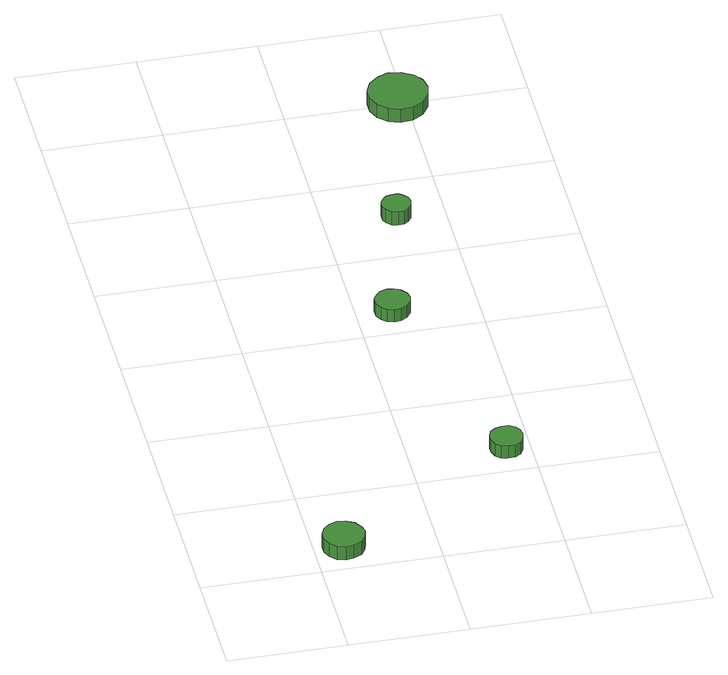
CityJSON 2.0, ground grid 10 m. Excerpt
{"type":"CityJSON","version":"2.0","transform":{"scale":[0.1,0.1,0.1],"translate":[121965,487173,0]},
"CityObjects":{
"tree1":{"type":"SolitaryVegetationObject","attributes":{"function":"something"},"geometry":[{"type":"MultiSurface","lod":"1","boundaries":[[[0,1,2,3,4,5,6,7,8,9,10,11,12,13,14]],[[15,16,17,18,19,20,21,22,23,24,25,26,27,28,29]],[[0,29,28,1]],[[1,28,27,2]],[[2,27,26,3]],[[3,26,25,4]],[[4,25,24,5]],[[5,24,23,6]],[[6,23,22,7]],[[7,22,21,8]],[[8,21,20,9]],[[9,20,19,10]],[[10,19,18,11]],[[11,18,17,12]],[[12,17,16,13]],[[13,16,15,14]],[[14,15,29,0]]]}]},
"tree2":{"type":"SolitaryVegetationObject","attributes":{"function":"something"},"geometry":[{"type":"MultiSurface","lod":"1","boundaries":[[[30,31,32,33,34,35,36,37,38,39,40,41,42,43,44]],[[45,46,47,48,49,50,51,52,53,54,55,56,57,58,59]],[[30,59,58,31]],[[31,58,57,32]],[[32,57,56,33]],[[33,56,55,34]],[[34,55,54,35]],[[35,54,53,36]],[[36,53,52,37]],[[37,52,51,38]],[[38,51,50,39]],[[39,50,49,40]],[[40,49,48,41]],[[41,48,47,42]],[[42,47,46,43]],[[43,46,45,44]],[[44,45,59,30]]]}]},
"tree3":{"type":"SolitaryVegetationObject","attributes":{"function":"something"},"geometry":[{"type":"MultiSurface","lod":"1","boundaries":[[[60,61,62,63,64,65,66,67,68,69,70,71,72,73,74]],[[75,76,77,78,79,80,81,82,83,84,85,86,87,88,89]],[[60,89,88,61]],[[61,88,87,62]],[[62,87,86,63]],[[63,86,85,64]],[[64,85,84,65]],[[65,84,83,66]],[[66,83,82,67]],[[67,82,81,68]],[[68,81,80,69]],[[69,80,79,70]],[[70,79,78,71]],[[71,78,77,72]],[[72,77,76,73]],[[73,76,75,74]],[[74,75,89,60]]]}]},
"tree4":{"type":"SolitaryVegetationObject","attributes":{"function":"something"},"geometry":[{"type":"MultiSurface","lod":"1","boundaries":[[[90,91,92,93,94,95,96,97,98,99,100,101,102,103,104]],[[105,106,107,108,109,110,111,112,113,114,115,116,117,118,119]],[[90,119,118,91]],[[91,118,117,92]],[[92,117,116,93]],[[93,116,115,94]],[[94,115,114,95]],[[95,114,113,96]],[[96,113,112,97]],[[97,112,111,98]],[[98,111,110,99]],[[99,110,109,100]],[[100,109,108,101]],[[101,108,107,102]],[[102,107,106,103]],[[103,106,105,104]],[[104,105,119,90]]]}]},
"tree5":{"type":"SolitaryVegetationObject","attributes":{"function":"something"},"geometry":[{"type":"MultiSurface","lod":"1","boundaries":[[[120,121,122,123,124,125,126,127,128,129,130,131,132,133,134]],[[135,136,137,138,139,140,141,142,143,144,145,146,147,148,149]],[[120,149,148,121]],[[121,148,147,122]],[[122,147,146,123]],[[123,146,145,124]],[[124,145,144,125]],[[125,144,143,126]],[[126,143,142,127]],[[127,142,141,128]],[[128,141,140,129]],[[129,140,139,130]],[[130,139,138,131]],[[131,138,137,132]],[[132,137,136,133]],[[133,136,135,134]],[[134,135,149,120]]]}]}
},
"vertices":[
[41,24,18],[39,31,18],[35,37,18],[28,41,18],[21,42,18],[14,39,18],[9,35,18],[6,28,18],[6,21,18],[9,14,18],[14,9,18],[21,7,18],[28,8,18],[35,11,18],[39,17,18],[39,17,5],[35,11,5],[28,8,5],[21,7,5],[14,9,5],[9,14,5],[6,21,5],[6,28,5],[9,35,5],[14,39,5],[21,42,5],[28,41,5],[35,37,5],[39,31,5],[41,24,5],
[192,123,19],[191,129,19],[188,134,19],[183,137,19],[177,137,19],[171,135,19],[167,132,19],[165,126,19],[165,121,19],[167,115,19],[171,111,19],[177,110,19],[183,110,19],[188,113,19],[191,118,19],[191,118,7],[188,113,7],[183,110,7],[177,110,7],[171,111,7],[167,115,7],[165,121,7],[165,126,7],[167,132,7],[171,135,7],[177,137,7],[183,137,7],[188,134,7],[191,129,7],[192,123,7],
[144,328,14],[143,334,14],[139,339,14],[134,342,14],[128,343,14],[122,341,14],[118,337,14],[115,332,14],[115,325,14],[118,320,14],[122,316,14],[128,314,14],[134,315,14],[139,318,14],[143,323,14],[143,323,2],[139,318,2],[134,315,2],[128,314,2],[122,316,2],[118,320,2],[115,325,2],[115,332,2],[118,337,2],[122,341,2],[128,343,2],[134,342,2],[139,339,2],[143,334,2],[144,328,2],
[172,454,14],[171,459,14],[168,463,14],[164,466,14],[159,466,14],[154,465,14],[150,461,14],[148,457,14],[148,451,14],[150,447,14],[154,443,14],[159,442,14],[164,442,14],[168,445,14],[171,449,14],[171,449,1],[168,445,1],[164,442,1],[159,442,1],[154,443,1],[150,447,1],[148,451,1],[148,457,1],[150,461,1],[154,465,1],[159,466,1],[164,466,1],[168,463,1],[171,459,1],[172,454,1],
[216,592,21],[214,602,21],[208,610,21],[199,615,21],[188,617,21],[179,613,21],[171,606,21],[167,597,21],[167,587,21],[171,577,21],[179,570,21],[188,567,21],[199,568,21],[208,573,21],[214,582,21],[214,582,8],[208,573,8],[199,568,8],[188,567,8],[179,570,8],[171,577,8],[167,587,8],[167,597,8],[171,606,8],[179,613,8],[188,617,8],[199,615,8],[208,610,8],[214,602,8],[216,592,8]
]}
